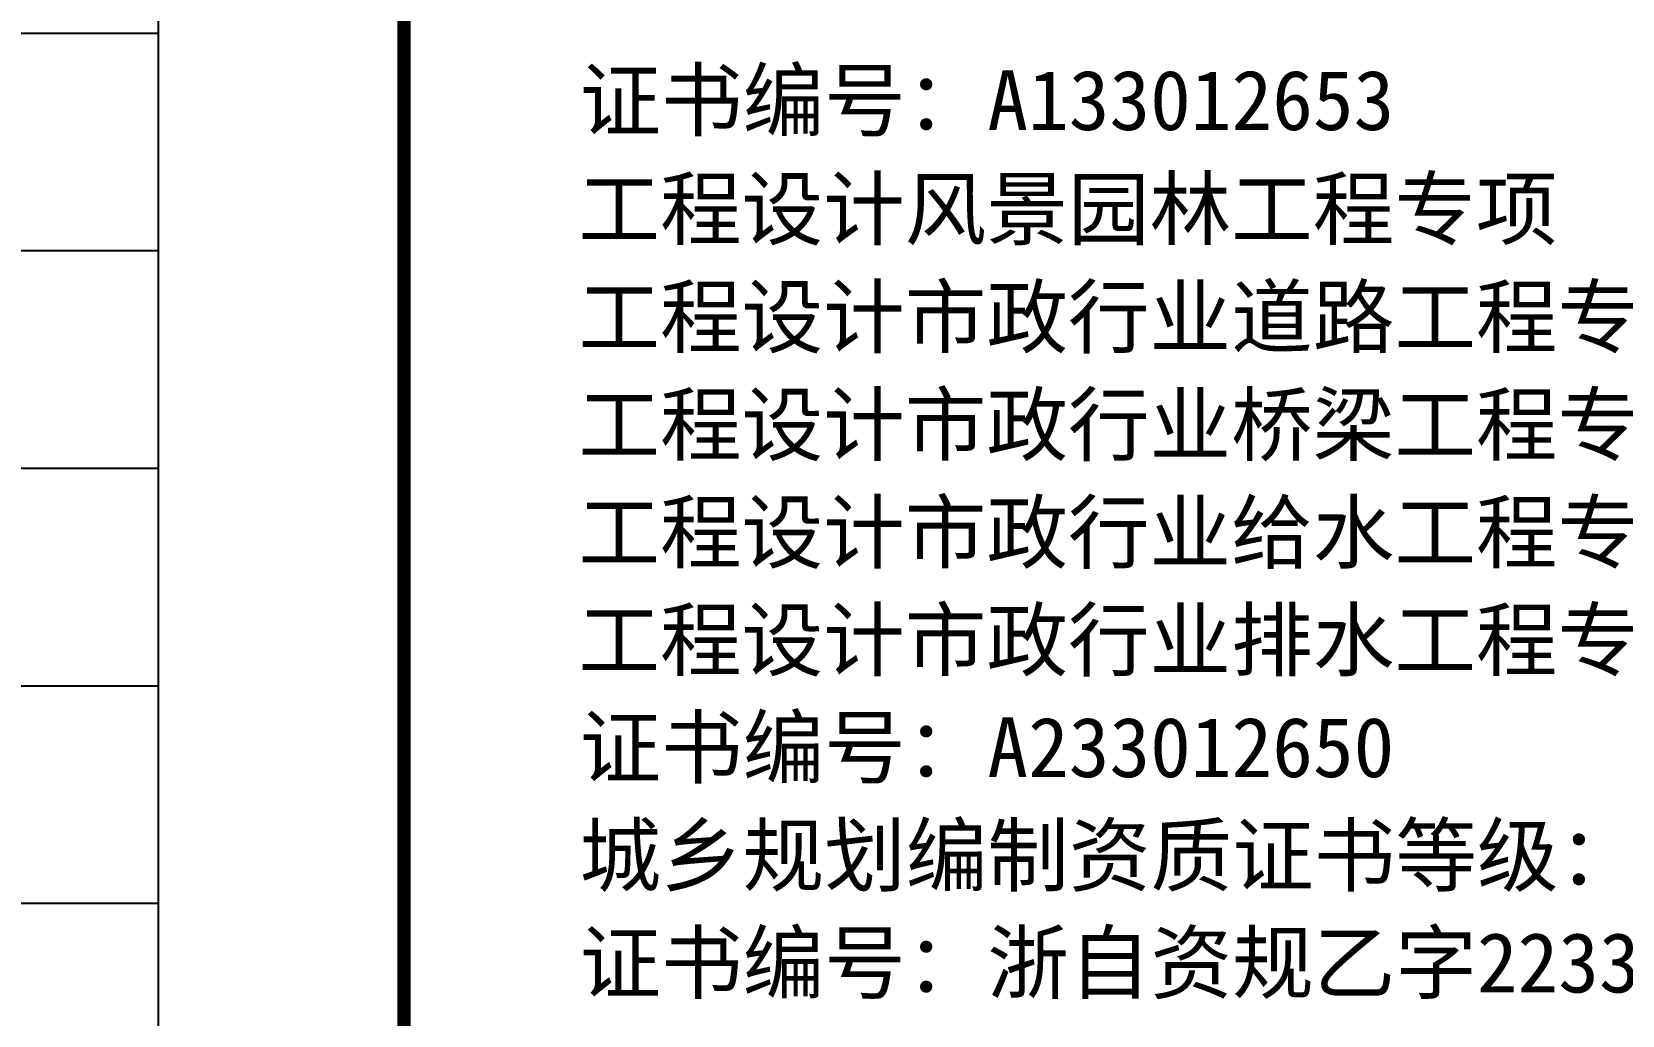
# Model space of a CAD drawing. Extents: x -976302 to -776254, y 5665 to 231437.
# Drawn here: x -786621 to -780041, y 190831 to 194899 of the extents above; entities that cross this region are included whole.
import ezdxf
from ezdxf.enums import TextEntityAlignment as Align

# ---------------------------------------------------------------- set-up
doc = ezdxf.new("R2010")
doc.units = 0
doc.header["$LTSCALE"] = 1000
doc.header["$MEASUREMENT"] = 0
doc.layers.add('0-cxFrame', color=155, linetype='Continuous')
doc.layers.add('暖通', color=7, linetype='Continuous')
doc.layers.add('0-cxText', color=131, linetype='Continuous', lineweight=25)
doc.styles.add('cx_biaoti', font='')
doc.styles.add('cx_tuming', font='simhei.ttf')
doc.styles.add('cx_tuqian1', font='')
doc.styles.add('黑体', font='simhei.ttf', dxfattribs={"height": 12})
doc.styles.get('cx_biaoti').set_extended_font_data('SimSun')
doc.styles.get('cx_tuqian1').set_extended_font_data('SimSun')

# ---------------------------------------------------------------- blocks, each defined once
blk = doc.blocks.new('zjcx_TT(Dragon)')
at = {"layer": '0-cxFrame', "const_width": 30}
blk.add_lwpolyline([(-7000, -10200.2), (0, -10200.2), (0, 0), (-7000, 0)], close=True, dxfattribs=at)
at = {"color": 7, "style": 'cx_biaoti'}
for s, p in [('证书编号：A133012653', (-6339.9, -5563.5)), ('工程设计风景园林工程专项       乙级', (-6343.7, -5972.3)), ('工程设计市政行业道路工程专业   乙级', (-6343.7, -6378.5)), ('工程设计市政行业桥梁工程专业   乙级', (-6343.7, -6783.5)), ('工程设计市政行业给水工程专业   乙级', (-6343.7, -7188.5)), ('工程设计市政行业排水工程专业   乙级', (-6343.7, -7593.5)), ('证书编号：A233012650', (-6339.9, -7997.3)), ('城乡规划编制资质证书等级：     乙级', (-6339.9, -8403.5)), ('证书编号：浙自资规乙字22330119号', (-6339.9, -8807.3))]:
    blk.add_text(s, height=225, dxfattribs=at).set_placement(p)
blk = doc.blocks.new('zjcx_T1(Dragon)')
at = {"layer": '0-cxFrame', "const_width": 50}
blk.add_lwpolyline([(-7000, 0), (0, 0), (0, 57400), (-7000, 57400)], close=True, dxfattribs=at)
at = {"layer": '0-cxFrame'}
blk.add_blockref('zjcx_TT(Dragon)', (0, 57400), dxfattribs=at)
blk = doc.blocks.new('TK22.A1 L(Dragon)')
at = {"layer": '0-cxFrame', "const_width": 0.5}
for points in [[(-80, 10), (-821, 10), (-821, 584), (-80, 584)], [(-10, 10), (-80, 10), (-80, 584), (-10, 584)]]:
    blk.add_lwpolyline(points, close=True, dxfattribs=at)
at = {"layer": '0-cxFrame', "xscale": 0.01, "yscale": 0.01, "zscale": 0.01}
blk.add_blockref('zjcx_T1(Dragon)', (-10, 10), dxfattribs=at)
at = {"style": '黑体', "flags": 4}
blk.add_attdef('图幅', text='', height=3.3, dxfattribs=at).set_placement((-40, 3), align=Align.RIGHT)
at = {"layer": '0-cxText', "flags": 4}
for tag, height, style, p in [('建设单位', 3.5, 'cx_tuming', (-45, 240)), ('项目名称', 3.5, 'cx_tuming', (-45, 210)), ('子项名称', 3.5, 'cx_tuming', (-45, 180)), ('工程编号', 3.3, 'cx_tuqian1', (-35, 165)), ('图名1', 3.5, 'cx_tuming', (-45, 87)), ('图名2', 3.5, 'cx_tuming', (-45, 79)), ('图名3', 3.5, 'cx_tuming', (-45, 71)), ('出图日期', 3.3, 'cx_tuqian1', (-39, 60)), ('专业', 3.3, 'cx_tuqian1', (-55, 52)), ('版次', 3.3, 'cx_tuqian1', (-20, 44)), ('图号', 3.3, 'cx_tuqian1', (-55, 44))]:
    blk.add_attdef(tag, text='', height=height, dxfattribs=dict(at, style=style)).set_placement(p, align=Align.MIDDLE)
at = {"layer": 'Defpoints', "color": 6, "flags": 4}
for tag, height, style, p in [('tufu', 3.3, '黑体', (-12, 12)), ('dwfname', 4, 'cx_tuqian1', (-80, 3))]:
    blk.add_attdef(tag, text='', height=height, dxfattribs=dict(at, style=style)).set_placement(p, align=Align.RIGHT)

msp = doc.modelspace()

# ---------------------------------------------------------------- linework, layer by layer
at = {"layer": '暖通', "color": 7}
for p, q in [((-786098.9, 196693.8), (-786098.9, 143593.8)), ((-806454.7, 194893.8), (-786098.9, 194893.8)), ((-806454.7, 193993.8), (-786098.9, 193993.8)), ((-806454.7, 193093.8), (-786098.9, 193093.8)), ((-806454.7, 192193.8), (-786098.9, 192193.8)), ((-806454.7, 191293.8), (-786098.9, 191293.8))]:
    msp.add_line(p, q, dxfattribs=at)

# ---------------------------------------------------------------- block references
at = {"layer": '0-cxFrame', "xscale": 110, "yscale": 110, "zscale": 110}
msp.add_blockref('TK22.A1 L(Dragon)', (-776281.3, 136372.5), dxfattribs=at)

doc.saveas('drawing.dxf')
